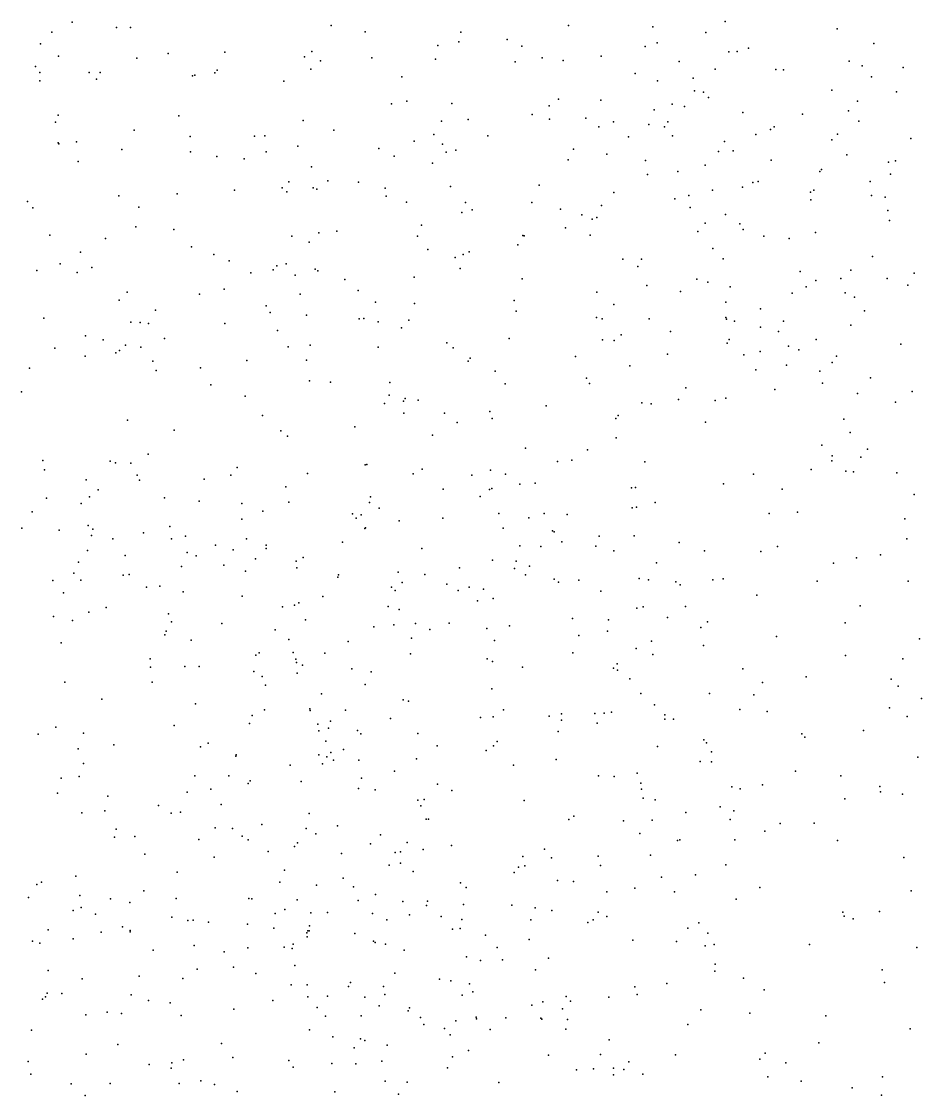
# Model space of a CAD drawing. Header units: metres. Extents: x -23.9 to 23.9, y -28.5 to 28.5.
# Drawn here: x 5.98 to 8.96, y 7.141 to 10.696 of the extents above; entities that cross this region are included whole.
import ezdxf

# ---------------------------------------------------------------- set-up
doc = ezdxf.new("R2010")
doc.units = ezdxf.units.M

msp = doc.modelspace()

# ---------------------------------------------------------------- linework, layer by layer
for p in [(6.1475, 10.6933, 12.3132), (6.2953, 10.6765, 13.412), (6.3407, 10.6759, 15.5028), (7.0058, 10.6826, 0.4134), (7.7912, 10.6829, -14.6576), (8.0703, 10.6784, -11.119), (8.3096, 10.6959, 9.6495), (8.6812, 10.6717, 15.4708), (6.0806, 10.6603, -6.9942), (7.1184, 10.6618, -12.5798), (7.4349, 10.661, -5.6071), (7.5884, 10.6365, -17.0693), (8.2464, 10.6594, -4.6219), (6.043, 10.6219, 19.5509), (6.6536, 10.5945, 11.2252), (6.9414, 10.5961, -5.3663), (7.3585, 10.6164, 13.5457), (7.4286, 10.6284, -11.8516), (7.6371, 10.6138, 9.4723), (8.0455, 10.6128, 11.4166), (8.0846, 10.6251, 8.4936), (8.3227, 10.5957, -8.6675), (8.3502, 10.596, -11.6505), (8.3872, 10.6072, 2.7578), (8.8025, 10.6232, -2.2925), (6.1029, 10.5812, -8.1775), (6.3623, 10.5742, 10.5023), (6.4662, 10.5897, 14.1988), (6.9169, 10.5785, 19.2061), (6.9704, 10.5656, 18.0546), (7.1397, 10.5758, 9.3803), (7.3512, 10.571, 12.7522), (7.615, 10.5628, 4.0894), (7.7041, 10.5753, 3.7328), (7.7741, 10.5668, 3.0504), (7.8994, 10.5812, 18.9892), (8.1579, 10.5636, -0.3905), (8.7209, 10.5651, 15.8184), (6.0265, 10.547, -9.9954), (6.0411, 10.5267, 10.3549), (6.2047, 10.5274, 2.163), (6.241, 10.5274, 12.8931), (6.62, 10.526, 18.531), (6.628, 10.535, 5.1226), (6.9385, 10.5383, 10.7995), (8.0121, 10.5234, -5.7419), (8.277, 10.5376, 6.1698), (8.4781, 10.5365, 5.6666), (8.5027, 10.5364, 8.2215), (8.7639, 10.5487, 16.6507), (8.8996, 10.5433, 18.1659), (6.0411, 10.4993, 2.83), (6.2284, 10.5048, -16.5425), (6.5463, 10.5158, -8.4837), (6.5543, 10.5183, 19.2074), (6.8491, 10.498, -3.5837), (7.2392, 10.5131, 1.3962), (8.0857, 10.4996, -12.0677), (8.2038, 10.5084, -7.3694), (8.7945, 10.5131, -17.36), (8.2086, 10.4661, -1.5993), (8.2383, 10.4624, 18.511), (8.6628, 10.4684, -5.4462), (8.8773, 10.4636, -22.325), (7.2057, 10.4235, 6.591), (7.2564, 10.432, -5.0143), (7.4051, 10.4249, -22.9887), (7.727, 10.417, 10.2495), (7.7579, 10.4388, 1.1161), (7.8987, 10.4353, 14.2031), (8.1346, 10.4219, 13.8728), (8.2552, 10.444, 11.0062), (8.7483, 10.4327, -15.9461), (6.1015, 10.3858, 6.473), (6.5017, 10.3835, -13.6178), (7.6715, 10.3881, 8.5867), (8.075, 10.4034, -21.5136), (8.1749, 10.4147, 0.7658), (8.3689, 10.395, -10.4993), (8.5664, 10.3887, 7.7151), (8.7182, 10.4, 5.4649), (6.0933, 10.3626, -0.8539), (6.9129, 10.3679, 4.6358), (7.3706, 10.366, -10.6062), (7.4595, 10.372, -0.8783), (7.7279, 10.3725, -11.4759), (7.8483, 10.3754, 17.4783), (7.8919, 10.3472, 2.5917), (7.9407, 10.3643, 9.5958), (8.0569, 10.3551, 10.4463), (8.1097, 10.347, -18.3214), (8.12, 10.3641, -22.5947), (8.4727, 10.3473, -7.0163), (8.7523, 10.3662, -8.2405), (6.3528, 10.3364, 13.6476), (6.5388, 10.315, 10.7565), (6.7522, 10.3159, 14.4214), (6.7864, 10.3177, -6.3077), (7.0144, 10.3357, 0.0338), (7.3455, 10.3217, -11.1558), (7.5243, 10.317, 11.4766), (7.99, 10.3141, -5.2079), (8.136, 10.317, -14.1795), (8.4118, 10.3218, 15.0119), (8.46, 10.3389, -7.7257), (8.6816, 10.3225, 17.1945), (6.1016, 10.294, 12.2225), (6.1034, 10.291, 18.7784), (6.1624, 10.2975, 19.1259), (6.8948, 10.283, 5.0623), (7.1635, 10.2754, 12.4156), (7.2804, 10.2998, 8.9822), (7.3747, 10.2898, -17.9417), (8.3082, 10.2988, 9.7404), (8.6632, 10.3042, -0.6086), (8.9247, 10.3087, -6.9173), (6.312, 10.2727, 5.2791), (6.5403, 10.2646, -8.9512), (6.6271, 10.2495, -13.1237), (6.7177, 10.2408, -16.5935), (6.79, 10.2644, -4.0308), (7.2145, 10.2497, -22.1719), (7.3867, 10.2633, -14.1541), (7.4179, 10.2699, 19.2039), (7.7902, 10.2382, -3.2878), (7.8082, 10.273, 6.3548), (7.9179, 10.2565, 11.3581), (8.2877, 10.2652, -9.3214), (8.3371, 10.2675, 8.0528), (8.713, 10.254, -21.4862), (6.1679, 10.2325, 13.1669), (6.9401, 10.2148, 11.3735), (7.3411, 10.2272, -17.3619), (8.0463, 10.2357, -13.0289), (8.2444, 10.2204, 2.452), (8.4625, 10.2374, -17.7163), (8.6288, 10.2064, 2.5894), (8.8506, 10.2307, 13.9508), (8.874, 10.2344, 3.0078), (6.995, 10.169, 0.6285), (8.0531, 10.1893, 14.5795), (8.1534, 10.1995, 17.2316), (8.4191, 10.1668, 13.9109), (8.6234, 10.199, 16.13), (8.857, 10.1902, 7.4787), (6.6858, 10.1376, -17.5495), (6.8429, 10.1457, 18.682), (6.8593, 10.1325, 6.623), (6.8649, 10.1656, -13.8367), (6.9462, 10.1453, -22.7069), (6.9581, 10.1414, 14.899), (7.0961, 10.1641, 18.2155), (7.1843, 10.1442, 10.7094), (7.4004, 10.1499, -0.2438), (7.6942, 10.1545, 3.55), (8.2682, 10.1374, -2.1394), (8.367, 10.1479, -18.8908), (8.4015, 10.163, 5.1546), (8.5923, 10.1314, -19.325), (8.6033, 10.1379, -21.993), (8.7901, 10.1658, 9.5717), (6.0002, 10.0996, -14.4063), (6.3022, 10.1193, 2.208), (6.4962, 10.1257, -7.8536), (7.1872, 10.1179, 4.6148), (7.2549, 10.0976, 11.958), (7.4499, 10.0969, 12.9479), (7.6705, 10.0972, -12.6443), (7.942, 10.1301, -23.1607), (8.1433, 10.1086, -11.5298), (8.1903, 10.1203, 18.5462), (8.5941, 10.1059, -10.7865), (8.795, 10.1203, -7.4192), (8.8397, 10.1143, -12.7998), (6.0181, 10.0795, 15.3348), (6.3689, 10.0813, 14.3144), (7.4385, 10.0639, 18.3181), (7.4728, 10.073, 10.3364), (7.7647, 10.0746, -21.9548), (7.901, 10.0864, -4.3431), (8.1943, 10.0798, -15.0325), (8.8485, 10.0699, 14.7467), (7.8351, 10.056, 10.0779), (7.8692, 10.0413, 9.4127), (7.8847, 10.0466, -10.192), (8.2435, 10.0287, 14.3322), (8.3115, 10.057, 15.2771), (8.3589, 10.0265, 16.9371), (8.8547, 10.0372, -18.6419), (6.0743, 9.9892, -28.3902), (6.3592, 10.0165, -9.4338), (6.4847, 10.0072, 6.6976), (6.9648, 9.9965, -5.0018), (7.0239, 10.0021, -16.9746), (7.3045, 10.0218, 18.9267), (7.7812, 10.0133, 3.9301), (8.2192, 10.0004, 6.2294), (8.3693, 10.0075, 10.2644), (8.6096, 9.9974, 14.2035), (6.2588, 9.9778, 12.0111), (6.8752, 9.9848, 12.3655), (6.9322, 9.966, 14.5598), (7.2915, 9.9853, 13.5462), (7.6234, 9.957, -5.1231), (7.6399, 9.9879, 4.9413), (7.6447, 9.9864, 4.263), (7.8631, 9.9888, 17.4778), (8.4376, 9.9852, -16.8879), (8.522, 9.9775, 4.8336), (6.1751, 9.9325, -22.299), (6.5435, 9.9503, -14.1147), (6.6172, 9.9249, 9.567), (7.3261, 9.9411, 14.652), (7.4425, 9.925, -3.3405), (7.4626, 9.9335, 15.1507), (8.2688, 9.9445, -22.8034), (8.7981, 9.9179, -14.6211), (6.108, 9.8933, 10.7604), (6.6676, 9.904, 5.3446), (6.8259, 9.8867, 15.4902), (6.8569, 9.8936, -22.1844), (7.4159, 9.9149, -1.022), (7.9711, 9.9091, -3.7402), (8.0207, 9.8853, -13.7734), (8.0331, 9.9091, 4.8337), (8.3036, 9.9098, 8.1215), (6.0316, 9.8717, 15.0193), (6.1642, 9.8647, 2.643), (6.2133, 9.8813, -23.0163), (6.7391, 9.8636, 10.0215), (6.8131, 9.8742, -8.8309), (6.8868, 9.8567, -12.9432), (6.9527, 9.8761, 12.6789), (6.9617, 9.8701, 11.8972), (7.28, 9.8494, 10.5321), (7.4327, 9.8778, 3.2962), (8.5585, 9.8682, 10.6545), (8.7266, 9.8733, -15.9585), (8.9363, 9.8629, -9.4965), (7.0512, 9.842, -10.2799), (7.6378, 9.8444, -11.4814), (8.0508, 9.8216, 5.2895), (8.2161, 9.8432, -22.2776), (8.2525, 9.8333, -15.6106), (8.3268, 9.8182, -0.243), (8.578, 9.8173, -14.0016), (8.6098, 9.8382, 14.9146), (8.6928, 9.8453, -12.1713), (8.8468, 9.8449, -16.4657), (8.9153, 9.8235, -2.3174), (6.3299, 9.7997, -27.8806), (6.5694, 9.7931, -16.8822), (6.6512, 9.8096, 14.0009), (6.903, 9.7936, 6.5416), (7.0945, 9.8055, 9.2916), (7.8848, 9.7999, -4.7183), (8.1623, 9.8027, -1.5102), (8.5314, 9.797, 3.8507), (8.7074, 9.7973, -0.8847), (8.7381, 9.7834, 8.9322), (6.3035, 9.773, 13.9981), (6.7901, 9.7553, -5.9273), (7.1524, 9.7674, 6.1908), (7.2811, 9.7624, 0.5299), (7.6118, 9.7721, -13.3865), (7.9418, 9.7594, 6.4597), (8.3122, 9.7672, 9.4133), (8.4272, 9.7448, -10.533), (6.0544, 9.7143, -26.2473), (6.4234, 9.74, 9.9715), (6.8037, 9.7329, 14.3245), (6.9236, 9.7243, -6.3916), (7.0986, 9.7113, 13.1249), (7.1142, 9.7123, 5.8185), (7.2623, 9.7077, 15.5718), (7.6178, 9.7371, -4.1595), (7.8844, 9.7164, 0.3922), (7.9031, 9.7112, 2.6084), (8.0587, 9.7113, 4.5405), (8.3125, 9.7166, 7.2021), (8.3145, 9.7111, 16.6624), (8.7716, 9.7386, 10.3282), (6.3426, 9.7002, -5.6651), (6.3734, 9.6999, 15.1044), (6.4007, 9.6964, 5.0562), (6.6534, 9.6968, 13.0943), (6.8279, 9.6732, 9.0986), (7.161, 9.7018, 14.3751), (7.2381, 9.6823, 10.2166), (8.1286, 9.6701, 18.2488), (8.3409, 9.7037, 8.8274), (8.4267, 9.6845, 6.3914), (8.4871, 9.67, -12.6365), (8.5035, 9.7043, 5.3955), (8.7266, 9.6904, 4.7606), (6.1927, 9.6552, -16.4714), (6.2505, 9.6417, 9.6639), (6.4541, 9.647, -7.5347), (7.5951, 9.6468, -23.2494), (7.9039, 9.6417, -19.3829), (7.943, 9.6399, -9.9372), (7.9658, 9.6593, 17.7669), (8.3228, 9.6436, 2.5758), (8.6111, 9.6429, -8.5674), (6.0905, 9.6148, -20.618), (6.2927, 9.5997, 6.4751), (6.3053, 9.6073, -13.6008), (6.3251, 9.625, -17.3492), (6.3757, 9.6183, -26.5886), (6.8628, 9.6196, -23.1922), (6.9356, 9.6242, 13.6169), (7.1611, 9.6178, 3.4749), (7.388, 9.6328, -11.0418), (7.41, 9.6159, -14.721), (8.3163, 9.6312, 17.507), (8.4263, 9.604, -14.9592), (8.5193, 9.6209, 7.8315), (8.554, 9.6096, 15.7721), (8.8922, 9.6282, 14.9152), (6.1912, 9.5881, 8.9882), (6.4147, 9.5716, -9.0338), (6.7265, 9.5737, -2.8433), (6.9237, 9.5745, 10.2888), (7.459, 9.5716, 14.4912), (7.4657, 9.5815, 5.548), (7.8149, 9.5876, -0.3863), (8.1195, 9.5949, -11.3651), (8.3714, 9.5924, -19.3809), (8.6645, 9.5668, 2.898), (8.6792, 9.5881, 17.7798), (6.007, 9.548, 14.0218), (6.4265, 9.5412, 13.379), (6.5727, 9.5494, 10.239), (7.5489, 9.5389, 6.3014), (7.9939, 9.5566, 4.014), (8.412, 9.5434, 11.0564), (8.5127, 9.5588, 15.2989), (8.6238, 9.5386, 17.1369), (6.6067, 9.4931, 5.4224), (6.9341, 9.5061, -4.2238), (7.0037, 9.502, -2.0845), (7.2003, 9.5014, -5.6108), (7.5819, 9.4961, 15.7731), (7.8507, 9.5156, -1.2114), (7.8609, 9.4972, -5.195), (8.6327, 9.4993, 6.651), (8.7915, 9.5165, -1.6716), (5.9802, 9.4706, 13.6252), (7.1972, 9.4593, 15.8202), (8.1802, 9.4829, -18.2267), (8.4749, 9.4773, 16.4661), (8.7478, 9.4643, 10.0246), (8.9289, 9.4714, -4.441), (6.721, 9.4557, -3.6697), (7.1825, 9.431, 3.0825), (7.2451, 9.4393, 10.5086), (7.2503, 9.4477, -22.2096), (7.2938, 9.4426, 9.1587), (7.7175, 9.4237, 16.1368), (8.0344, 9.4341, 2.8055), (8.0653, 9.4302, 7.0933), (8.1551, 9.445, 5.1754), (8.2771, 9.4417, 10.0122), (8.3127, 9.449, 3.9672), (8.8744, 9.4361, 8.4513), (6.7784, 9.3923, 13.3362), (7.2464, 9.3999, -6.5011), (7.3811, 9.3998, -2.6401), (7.5305, 9.4053, 9.6458), (7.9556, 9.3923, -22.2838), (6.3315, 9.3764, 14.5664), (7.084, 9.3538, 16.1405), (7.4232, 9.3686, 11.0048), (7.5386, 9.3816, 4.0674), (7.9485, 9.3819, -13.4123), (8.2453, 9.3701, 7.712), (8.7033, 9.3801, 6.1184), (6.4859, 9.3435, -20.7949), (6.8392, 9.3407, 15.6622), (6.8606, 9.3234, -14.6454), (7.3409, 9.3269, -22.8873), (7.9489, 9.3179, 15.9001), (8.7241, 9.3353, 4.2493), (7.6493, 9.2834, 15.3562), (7.8539, 9.2784, -17.5607), (8.6298, 9.2938, 11.1505), (8.7809, 9.2802, 16.9039), (6.0511, 9.2428, -6.4346), (6.3999, 9.264, -5.8285), (7.8029, 9.244, -22.7296), (8.6645, 9.2588, 7.9113), (8.7593, 9.2542, 16.5518), (6.0566, 9.2124, -23.0337), (6.2734, 9.2405, 4.5499), (6.2919, 9.2349, -25.3238), (6.3423, 9.2339, 14.9919), (6.6943, 9.2199, 10.3365), (7.1182, 9.2286, 3.6537), (7.1237, 9.2295, 13.5712), (7.3066, 9.2137, 16.4587), (7.5327, 9.2112, 17.137), (7.7552, 9.2396, -18.6993), (8.0438, 9.2388, -3.4971), (8.5949, 9.2136, -17.8275), (8.6629, 9.2419, -12.8616), (8.7101, 9.2079, 5.7785), (6.1944, 9.1786, 23.2897), (6.3636, 9.1939, -20.2114), (6.3709, 9.1774, -2.0537), (6.585, 9.1814, 23.2897), (6.6738, 9.1945, -4.9108), (6.9267, 9.2, -20.4002), (7.2772, 9.1989, 18.4996), (7.4714, 9.1946, 5.1419), (7.5825, 9.1978, 14.7124), (8.4041, 9.1972, -19.8159), (8.7348, 9.2053, -12.2593), (8.8784, 9.2021, 6.5771), (6.2346, 9.1463, -22.061), (6.8551, 9.1556, 15.9736), (7.3762, 9.1482, -19.8766), (7.53, 9.1473, 10.2231), (7.5379, 9.1502, -10.9471), (7.6304, 9.165, -5.798), (7.6806, 9.1679, -13.9394), (7.9994, 9.1523, 16.1914), (8.0133, 9.1537, 10.0575), (8.3047, 9.1653, 2.9456), (8.4989, 9.1485, -2.1273), (6.063, 9.1177, 8.9272), (6.1775, 9.1009, -10.3331), (6.2051, 9.1226, -7.1525), (6.4532, 9.1195, -3.4235), (6.568, 9.1086, -9.9109), (6.8653, 9.1045, -13.6873), (7.1329, 9.1033, 10.2699), (7.1361, 9.1223, 5.4067), (7.4989, 9.1232, 17.4657), (8.0787, 9.1035, 11.0453), (8.9356, 9.1302, 11.2703), (6.0151, 9.0733, -27.5019), (6.7103, 9.1002, 5.5273), (6.7789, 9.0757, 13.1237), (7.0761, 9.0668, 4.7484), (7.1643, 9.0848, 17.4024), (7.5609, 9.0669, 2.8056), (7.7108, 9.0674, 18.4604), (8.0021, 9.0857, -9.9076), (8.0167, 9.0887, 15.5955), (8.456, 9.0677, 5.4333), (8.55, 9.0721, -14.4144), (6.71, 9.0484, -5.3867), (7.0884, 9.0525, -1.8712), (7.1044, 9.0634, 17.9709), (7.2309, 9.0428, -14.4863), (7.3752, 9.0515, -9.6352), (7.6601, 9.0531, 16.7374), (7.7872, 9.0642, 6.3647), (8.9049, 9.0502, -11.1795), (5.9813, 9.0187, 22.7538), (6.1052, 9.0128, -28.5263), (6.2007, 9.0273, 23.6442), (6.2121, 8.9944, -13.7197), (6.2169, 9.0159, 14.5237), (6.3838, 9.0033, -3.9798), (6.4719, 9.0246, -23.1481), (7.1175, 9.0183, 14.3195), (7.119, 9.0198, 9.0916), (7.5748, 9.0192, -3.3977), (7.7381, 9.0098, 4.0576), (7.7434, 9.007, 18.1164), (8.0093, 8.994, -10.5791), (6.2829, 8.984, 6.4401), (6.477, 8.9832, 10.1616), (6.5233, 8.9928, 9.1335), (6.6223, 8.9624, 6.2773), (6.7249, 8.9839, 23.6096), (6.7901, 8.9622, -7.4574), (7.0435, 8.9728, -22.4939), (7.6303, 8.9603, 10.5971), (7.6993, 8.9585, 4.7398), (7.7691, 8.9732, -9.0743), (7.8821, 8.9598, 2.74), (7.8929, 8.9925, 7.3554), (8.1577, 8.9719, -1.4863), (8.4829, 8.9587, -15.5755), (8.9121, 8.9837, -9.2148), (6.1992, 8.9452, 6.7858), (6.3235, 8.9281, -21.2271), (6.5293, 8.9387, 14.9491), (6.5587, 8.9268, 12.8665), (6.6808, 8.9469, 15.3547), (6.7901, 8.9516, -10.7572), (7.3061, 8.9514, 3.8186), (7.941, 8.9436, 10.3445), (8.242, 8.9435, 10.5817), (8.428, 8.9417, 4.2177), (8.8242, 8.9305, 2.8721), (6.1686, 8.9063, -24.1781), (6.5099, 8.8921, 5.7304), (6.6504, 8.8962, -22.1987), (6.7548, 8.9179, 22.7833), (6.8897, 8.91, 17.1045), (6.8916, 8.8871, -6.6858), (6.9131, 8.9215, 16.3118), (7.4306, 8.8874, -6.542), (7.5401, 8.9125, 17.8204), (7.6185, 8.9101, 2.4638), (7.6621, 8.8928, 6.7812), (8.083, 8.9041, -4.6991), (8.6689, 8.9028, 7.8812), (8.7454, 8.9208, -19.361), (6.1541, 8.8696, -27.9825), (6.317, 8.8636, -26.6175), (6.3364, 8.8654, 22.5613), (6.7221, 8.8762, 18.2661), (7.0278, 8.8568, -20.001), (7.03, 8.8648, -7.9783), (7.2273, 8.873, 7.5035), (7.3154, 8.865, -20.9183), (7.6125, 8.8859, 18.8461), (7.6495, 8.8645, -4.9636), (8.0258, 8.8522, 17.3372), (8.3029, 8.8515, 6.1322), (6.0843, 8.8462, -9.8743), (6.1762, 8.8466, -2.5699), (6.3937, 8.8241, -14.1396), (6.4386, 8.8267, -24.5838), (7.2053, 8.8235, 14.7619), (7.2405, 8.8387, 18.9556), (7.388, 8.8335, -17.903), (7.462, 8.8233, -18.9566), (7.5095, 8.817, 15.2191), (7.744, 8.8499, 6.0248), (7.7585, 8.8404, 5.6779), (7.8261, 8.8469, 17.6119), (8.0565, 8.8481, 16.9975), (8.1462, 8.8409, 15.9757), (8.1614, 8.8312, -15.1773), (8.2689, 8.8474, -20.4535), (8.6146, 8.843, -18.8632), (8.9157, 8.8439, 9.9572), (6.119, 8.8054, 5.7792), (6.5152, 8.808, 14.5384), (6.7114, 8.7937, -4.356), (6.9783, 8.7924, -4.7371), (7.2179, 8.8125, 13.3721), (7.4258, 8.8127, -1.0725), (7.542, 8.7866, -18.4821), (7.8984, 8.8099, 2.2996), (8.415, 8.7976, -0.5157), (6.2609, 8.7562, 12.7868), (6.844, 8.7581, 18.8014), (6.8843, 8.7636, -0.9676), (6.8984, 8.7719, 10.1248), (7.1938, 8.7594, 9.947), (7.2311, 8.75, 2.7231), (7.4905, 8.7787, 4.4857), (8.0171, 8.7537, -3.3582), (8.0388, 8.7588, -2.4617), (8.1787, 8.76, 5.8133), (8.757, 8.762, 4.2235), (6.0857, 8.7264, -20.115), (6.1489, 8.7134, 14.2976), (6.2031, 8.7412, 7.0917), (6.4665, 8.7349, 9.8196), (6.9201, 8.7157, 19.4301), (7.8042, 8.7197, -17.4109), (7.9235, 8.7152, 16.6501), (8.1188, 8.723, 3.9577), (6.4595, 8.6783, -9.607), (6.477, 8.7086, 23.8732), (6.6434, 8.7035, 7.2183), (6.82, 8.6825, 14.3769), (7.1472, 8.6924, 16.5117), (7.2135, 8.6989, 19.679), (7.2847, 8.7039, 5.7666), (7.332, 8.6833, -3.1393), (7.3967, 8.7047, 19.3161), (7.5208, 8.6867, 7.8902), (7.5965, 8.6959, -9.9439), (7.9203, 8.678, 18.0575), (8.2299, 8.69, -1.8481), (8.2517, 8.7085, -19.886), (8.7074, 8.7057, -9.9473), (6.1116, 8.6398, 3.9004), (6.4554, 8.6661, -6.2927), (6.5424, 8.6484, -5.6217), (6.8656, 8.6503, 12.8611), (7.0619, 8.6439, 23.3395), (7.2714, 8.655, 8.1778), (7.5469, 8.6473, -5.7588), (7.8258, 8.6638, -7.5006), (8.0667, 8.6447, -9.5261), (8.4801, 8.6604, 10.6125), (8.9538, 8.6529, 2.5851), (6.7668, 8.6062, 5.6092), (6.8801, 8.6074, 23.6957), (6.9851, 8.6047, -7.1245), (7.2684, 8.6033, 8.5582), (7.8053, 8.6059, -8.2671), (8.0149, 8.6208, 8.2467), (8.2388, 8.6311, -14.6958), (6.4062, 8.5869, -2.1645), (6.7563, 8.5982, 17.9422), (6.8881, 8.5853, 17.5004), (6.8912, 8.5745, 9.5291), (7.5217, 8.5863, 1.9387), (7.5401, 8.5773, -19.6129), (7.9521, 8.57, 18.5774), (8.0707, 8.6009, -0.8208), (8.709, 8.5974, -18.1263), (8.8988, 8.5868, -3.1034), (6.4076, 8.5587, -23.4911), (6.5206, 8.5609, 3.8906), (6.569, 8.5612, -10.9647), (6.7499, 8.5447, 22.6251), (6.8932, 8.5395, 15.641), (6.9109, 8.5659, 16.2312), (7.0741, 8.5533, 14.0194), (7.1385, 8.5431, 15.3672), (7.6391, 8.5593, 3.9041), (7.9406, 8.5554, 9.7404), (7.9541, 8.5491, 6.6606), (8.3682, 8.5529, 7.0149), (6.1242, 8.5088, -7.8843), (6.4129, 8.5091, 14.2209), (6.7775, 8.5283, 19.7564), (6.7877, 8.4995, -15.75), (7.1184, 8.5015, -0.6645), (7.9947, 8.5199, 5.1678), (8.4338, 8.5081, -3.5047), (8.5787, 8.5271, -8.2629), (8.8602, 8.5189, 10.8733), (8.8826, 8.4961, -9.3316), (6.9736, 8.4705, 2.57), (7.5373, 8.4874, -17.0871), (8.0311, 8.4722, 15.7678), (8.2578, 8.4717, 2.5404), (8.4053, 8.4677, 3.9484), (6.246, 8.4524, 22.0995), (6.5559, 8.4372, 5.9344), (7.2441, 8.4502, 10.1934), (7.262, 8.4465, 3.4707), (8.0763, 8.4344, 7.9447), (8.9602, 8.4549, 12.0821), (6.7442, 8.3987, -6.6625), (6.7844, 8.4178, 17.206), (6.9345, 8.4208, 9.936), (6.9359, 8.4159, -5.1073), (7.0534, 8.417, -21.0087), (7.4998, 8.3925, -21.9369), (7.5421, 8.3943, -17.9584), (7.5758, 8.4174, -1.9229), (7.7274, 8.3965, 9.1238), (7.7683, 8.4041, 10.1848), (7.8788, 8.4058, 1.9033), (7.9096, 8.4063, -16.6376), (7.9338, 8.41, 8.8007), (8.1108, 8.4006, -1.4212), (8.3586, 8.4183, -7.8256), (8.4492, 8.4124, -21.581), (8.8544, 8.4245, -22.4274), (8.9124, 8.3958, -21.5624), (6.0941, 8.3599, 5.9054), (6.4855, 8.3659, -23.0655), (6.7354, 8.3725, -3.2832), (6.9609, 8.3698, 3.9608), (6.997, 8.357, 8.1591), (7.0031, 8.3803, 7.5632), (7.2018, 8.3886, -8.0747), (7.7679, 8.383, -14.7789), (7.8866, 8.3731, 16.2088), (8.1107, 8.3863, -22.0186), (8.1393, 8.3869, 17.1223), (6.0351, 8.3374, -9.8541), (6.1856, 8.3409, -26.3369), (6.9644, 8.3482, 20.0105), (7.0923, 8.3497, -14.9256), (7.1036, 8.3385, 23.1657), (7.2929, 8.3396, 5.7653), (7.7576, 8.3462, 19.2206), (8.2398, 8.3188, -19.176), (8.5638, 8.3381, 0.4406), (8.5733, 8.327, 2.5797), (8.7684, 8.3489, -14.5045), (6.1684, 8.2884, -23.9978), (6.286, 8.3019, 23.9805), (6.5724, 8.2954, -3.7809), (6.5984, 8.3069, 19.0832), (6.9884, 8.3139, -2.6244), (7.0469, 8.2864, -10.6791), (7.357, 8.2988, 16.398), (7.5188, 8.2834, 4.4914), (7.5431, 8.2981, 19.9254), (7.5555, 8.3128, -6.9991), (8.0861, 8.2965, 9.4935), (8.2481, 8.3086, 7.4825), (6.6899, 8.2647, -9.6515), (6.6913, 8.2687, 18.1671), (6.9647, 8.2682, 9.2309), (6.9912, 8.2623, 17.7898), (7.005, 8.2769, 8.5456), (7.0135, 8.2507, 2.1692), (7.0972, 8.251, 15.98), (7.288, 8.2553, -19.8819), (7.7509, 8.253, 6.5643), (8.265, 8.2784, -5.0803), (8.9476, 8.2611, -1.6502), (6.1853, 8.2401, -20.2386), (6.8697, 8.2347, 12.816), (6.977, 8.2394, 6.1009), (7.2148, 8.2147, 4.312), (7.6092, 8.2343, 5.6509), (8.2277, 8.2468, -2.8071), (8.2652, 8.2452, 8.4384), (8.5427, 8.2145, 11.8118), (6.1111, 8.1911, 13.7881), (6.1708, 8.1975, -20.95), (6.5545, 8.1994, -24.9913), (6.6673, 8.1997, -7.6118), (6.7379, 8.1821, 5.2788), (6.9058, 8.1807, 16.9108), (7.106, 8.1917, -16.0745), (7.8903, 8.1995, 18.518), (7.9422, 8.1965, 16.7609), (8.0186, 8.2084, 3.8785), (8.6925, 8.1989, -10.4271), (6.0996, 8.1422, 7.0953), (6.529, 8.1449, -1.5722), (6.6073, 8.1546, 3.7974), (6.731, 8.174, -0.7549), (7.0959, 8.1573, -3.6118), (7.1509, 8.1526, 16.6335), (7.3576, 8.1717, 13.4525), (7.4048, 8.1502, 15.8138), (8.0308, 8.1748, -18.2902), (8.0333, 8.1556, -9.2048), (8.3316, 8.1626, -0.837), (8.3599, 8.1567, -5.6471), (8.4335, 8.1693, 12.1731), (8.8221, 8.164, -8.8051), (8.8242, 8.1458, -4.2821), (6.2656, 8.1321, 3.8651), (7.2929, 8.1191, -21.4903), (7.3131, 8.1204, 3.1911), (7.6441, 8.117, 17.9027), (8.0388, 8.1256, 10.0298), (8.0788, 8.1196, 11.8471), (8.7062, 8.1236, 4.302), (8.8969, 8.139, -15.3555), (6.1799, 8.0764, 22.124), (6.2563, 8.0837, -22.7522), (6.4335, 8.1014, -10.9516), (6.4756, 8.076, 24.4316), (6.5062, 8.0785, 19.6444), (6.6414, 8.1045, -4.8212), (6.9322, 8.0748, 23.7837), (7.3023, 8.0999, 1.9037), (8.1798, 8.0777, -9.9273), (8.2933, 8.0961, 11.5058), (8.3389, 8.0828, 4.0937), (6.7759, 8.0383, 9.5848), (7.3202, 8.0561, 23.2783), (7.3281, 8.0563, -2.8765), (7.7922, 8.0543, 9.0596), (7.8086, 8.0656, 17.5021), (7.9736, 8.0504, 6.7414), (8.0682, 8.0522, 7.6397), (8.3269, 8.0551, -7.4439), (8.4926, 8.041, -16.7725), (8.6048, 8.0422, -1.8733), (6.2934, 8.0227, -7.0731), (6.3552, 7.9986, -7.9602), (6.6214, 8.0273, 6.0324), (6.6786, 8.0253, -20.4411), (6.7105, 7.9996, 22.5668), (6.923, 8.0245, 8.3192), (6.955, 8.0077, 18.6566), (7.0265, 8.0332, 7.3665), (7.1687, 8.0041, 13.1306), (8.0277, 8.0082, -6.3313), (8.4415, 8.0165, 2.7508), (6.2878, 7.9966, 3.0116), (6.5672, 7.9886, -15.9783), (6.7308, 7.9876, 17.5657), (6.8838, 7.9658, -14.7744), (6.8944, 7.977, 17.1948), (7.1362, 7.9736, 5.4729), (7.2569, 7.9781, 6.7845), (7.4039, 7.9681, 10.345), (8.1525, 7.9856, -22.4715), (8.1603, 7.9871, 7.0753), (8.3416, 7.987, -8.8839), (8.6823, 7.9855, -1.1079), (6.3885, 7.9396, -15.1242), (6.6179, 7.9304, 2.9727), (6.7969, 7.9487, 24.1978), (7.0396, 7.9422, 4.1013), (7.218, 7.9451, 22.8032), (7.2346, 7.9473, -6.0081), (7.3099, 7.9555, -0.6737), (7.6404, 7.9319, 19.883), (7.7119, 7.9562, 1.8841), (7.7352, 7.9273, 16.2371), (7.8896, 7.9335, -21.1866), (8.0632, 7.9371, -3.3122), (8.9018, 7.9292, -5.5555), (7.1979, 7.9035, 16.1438), (7.2355, 7.9102, 8.9876), (7.6254, 7.897, -18.3652), (7.6473, 7.9018, 16.8527), (7.8976, 7.9024, -5.8686), (8.3125, 7.9049, 3.0964), (6.1599, 7.8666, 6.8784), (6.496, 7.88, 19.3441), (6.8516, 7.8866, 7.0053), (7.0449, 7.8608, 7.9665), (7.2767, 7.8821, 18.5891), (7.6117, 7.8796, 11.9546), (8.0998, 7.8641, 8.7385), (8.2115, 7.8716, 8.0196), (6.0306, 7.8397, 5.6128), (6.0467, 7.8477, 4.8808), (6.8357, 7.847, -21.1016), (6.9565, 7.8372, 9.2604), (7.0791, 7.8319, 13.6555), (7.434, 7.8449, 5.1152), (7.4523, 7.8295, -8.4065), (7.7551, 7.8524, 3.3026), (7.808, 7.8494, 19.4292), (8.0106, 7.8272, -1.7243), (8.4252, 7.8294, -15.425), (6.0037, 7.7961, 22.2971), (6.1736, 7.8036, 22.5989), (6.2755, 7.7916, 24.6412), (6.385, 7.8191, -23.8308), (6.4924, 7.7933, 13.7849), (6.7325, 7.7937, 19.8809), (6.7427, 7.7926, 12.0807), (6.8926, 7.7885, -3.3687), (7.0947, 7.787, 2.6637), (7.1526, 7.8061, 23.733), (7.9187, 7.8158, -14.1691), (8.1428, 7.8157, 3.5192), (8.3464, 7.7915, -17.6648), (8.9262, 7.8189, -2.5845), (6.151, 7.754, -15.7791), (6.1776, 7.7637, -24.3847), (6.339, 7.7801, 12.4533), (6.8525, 7.7568, 4.9039), (7.2425, 7.7835, 20.4437), (7.3215, 7.7702, 16.8747), (7.3244, 7.7844, 17.7471), (7.4442, 7.7728, -22.5966), (7.6033, 7.7709, -5.5212), (7.6813, 7.7626, -0.4527), (7.7365, 7.7531, -4.2016), (8.8209, 7.7501, -13.9529), (6.2252, 7.7408, 12.0788), (6.478, 7.7319, 4.9717), (6.531, 7.7209, 13.2209), (6.5492, 7.7211, 11.2914), (6.5989, 7.7149, 10.7233), (6.8198, 7.744, -4.2797), (6.9386, 7.7457, 13.3115), (6.9929, 7.7465, 16.6213), (7.142, 7.7431, 10.1868), (7.1896, 7.7223, -18.2656), (7.2647, 7.7392, 2.1627), (7.3693, 7.7337, 23.0507), (7.4387, 7.7235, 7.0647), (7.6661, 7.7226, -1.2694), (7.8734, 7.7229, 2.1172), (7.8894, 7.7475, 7.1491), (7.9179, 7.7341, 10.0589), (8.7, 7.7482, 0.3294), (8.7046, 7.7346, 11.4537), (8.7338, 7.726, 12.7432), (6.0689, 7.6892, 2.8642), (6.2438, 7.6818, 12.9939), (6.3147, 7.699, 17.4056), (6.3397, 7.6877, 17.8371), (6.3401, 7.6826, 6.4037), (6.7284, 7.7087, 6.6593), (6.8159, 7.6951, 18.9398), (6.9247, 7.6791, 4.3054), (6.9284, 7.6861, 11.4647), (6.9322, 7.6862, 9.8816), (6.934, 7.7032, -17.8071), (7.4078, 7.6921, 18.8944), (7.4324, 7.694, 11.5246), (7.8558, 7.7133, -15.496), (8.186, 7.6949, 8.3405), (8.2228, 7.713, -16.5413), (8.2524, 7.6784, -20.1764), (6.017, 7.6525, 25.8988), (6.0413, 7.6457, -14.7091), (6.1519, 7.6597, 4.5307), (6.926, 7.6658, 3.046), (7.0837, 7.6769, 10.6585), (7.1457, 7.6521, -2.197), (7.1516, 7.6476, 8.6009), (7.5169, 7.6723, -14.4456), (7.6611, 7.6573, 7.7489), (8.0048, 7.6549, 2.5013), (8.1486, 7.6512, -23.1907), (6.4164, 7.6222, -23.1506), (6.5515, 7.638, -21.4756), (6.6509, 7.6162, 19.5606), (6.7295, 7.6299, 12.7223), (6.8497, 7.632, -22.5042), (6.8764, 7.6279, -8.0023), (6.8797, 7.6415, 20.4025), (7.1854, 7.6422, -3.9127), (7.2468, 7.6219, 25.6473), (7.5547, 7.6306, 25.4919), (8.2444, 7.6365, 11.0016), (8.2742, 7.6404, 4.1142), (8.5889, 7.6406, 4.3631), (8.9444, 7.6306, -10.4551), (6.8849, 7.5719, 22.58), (7.4531, 7.6003, 15.7359), (7.4998, 7.5878, 20.67), (7.5723, 7.5901, 25.1074), (7.7247, 7.5954, 2.7792), (8.2773, 7.5759, -6.4669), (6.0686, 7.5547, 4.0259), (6.5614, 7.5595, -6.6903), (6.6821, 7.5659, 18.2001), (6.7558, 7.5447, 16.9446), (7.2166, 7.5456, -1.4414), (7.6817, 7.5568, -7.0119), (8.2763, 7.5529, 12.301), (8.8301, 7.5569, -22.5655), (6.1809, 7.5276, 11.8063), (6.3702, 7.536, -10.2041), (6.5148, 7.5282, 4.4884), (6.8729, 7.5075, 25.5255), (6.9266, 7.5071, -21.8357), (7.063, 7.5017, -17.3378), (7.0698, 7.5156, -0.2494), (7.1783, 7.5022, -2.8123), (7.3643, 7.5259, 24.6706), (7.4016, 7.5209, 7.9404), (7.4636, 7.5104, -7.4632), (8.0108, 7.5008, -9.97), (8.117, 7.512, 16.3421), (8.3708, 7.5298, -20.7413), (8.8377, 7.5152, -20.7148), (6.0592, 7.4677, 25.611), (6.0648, 7.4804, 13.9157), (6.1142, 7.4783, 26.5774), (6.3437, 7.4739, 25.8063), (6.9287, 7.4674, -20.4725), (6.9935, 7.4699, -4.8004), (7.1174, 7.4662, 23.6786), (7.1828, 7.4753, -15.951), (7.4396, 7.4735, -7.982), (7.4748, 7.4842, 19.2276), (7.7831, 7.4683, 8.9552), (7.9253, 7.4668, 8.4418), (8.0189, 7.4756, -18.2719), (8.4392, 7.491, -16.978), (6.0495, 7.4605, -8.1364), (6.4011, 7.4553, 11.4712), (6.4728, 7.4477, 13.6434), (6.812, 7.4554, 25.1753), (6.959, 7.4329, 10.4148), (7.1644, 7.4378, 12.1337), (7.2654, 7.4309, -19.9994), (7.6697, 7.4397, 19.6599), (7.7062, 7.4507, -20.4216), (7.7982, 7.4536, 16.9482), (6.1932, 7.4076, 11.194), (6.2635, 7.4175, 24.6377), (6.3112, 7.4125, 17.1712), (6.5094, 7.4057, 13.0048), (6.6836, 7.427, 20.0581), (6.9867, 7.4032, 19.3366), (7.1047, 7.4048, 15.7849), (7.2605, 7.4217, 9.396), (7.3017, 7.3997, 10.5738), (7.4855, 7.4, 17.8281), (7.487, 7.3954, 10.921), (7.5836, 7.3979, 24.1899), (7.7003, 7.3966, 25.7447), (7.7032, 7.394, 8.1947), (7.7711, 7.4284, -2.8553), (8.2294, 7.4251, 3.6935), (8.392, 7.4137, -19.7982), (8.6437, 7.405, 3.1743), (7.3129, 7.3767, -23.3842), (7.3809, 7.3625, 17.1486), (7.4184, 7.3884, 15.3079), (7.5319, 7.3598, -15.0003), (7.7822, 7.3605, 15.7564), (7.7884, 7.3931, -1.9081), (8.1866, 7.3757, -19.386), (8.9223, 7.3617, 14.1047), (6.0139, 7.3572, -23.4355), (6.9334, 7.3582, -6.3747), (7.0114, 7.3352, 20.7694), (7.1022, 7.3292, 11.7008), (7.1167, 7.3235, 24.2209), (7.4, 7.3423, -19.4337), (7.9262, 7.3259, 19.9187), (6.2993, 7.3101, -20.7011), (6.642, 7.313, 22.6962), (7.082, 7.299, 12.6617), (7.1909, 7.3083, -5.7794), (7.4598, 7.2899, 11.9293), (8.62, 7.3159, 11.2606), (6.0027, 7.2532, 15.9967), (6.194, 7.2779, -6.9012), (6.5163, 7.2591, 16.9178), (6.6803, 7.2665, 4.0228), (6.865, 7.2569, 2.9618), (7.173, 7.2547, -7.1765), (7.4074, 7.2689, 14.9221), (7.7252, 7.2749, 20.7024), (7.8975, 7.2764, 24.9106), (7.9907, 7.2529, -0.2614), (8.1458, 7.276, 9.141), (8.4248, 7.2614, 3.9636), (8.442, 7.2817, -22.1299), (6.4028, 7.2434, -15.8033), (6.4758, 7.2313, -8.1782), (6.4775, 7.249, -11.951), (6.8795, 7.2347, 16.7247), (7.0078, 7.247, 22.8775), (7.087, 7.246, 15.4795), (7.391, 7.2324, 8.6852), (7.8175, 7.2263, -2.3615), (7.8736, 7.2294, 15.4419), (7.9401, 7.2319, 9.6804), (7.9748, 7.2271, -15.2597), (8.5109, 7.2495, 12.2313), (6.011, 7.2123, -10.18), (6.2736, 7.1814, 25.5304), (6.502, 7.1811, -3.2073), (6.5736, 7.1895, 16.4948), (7.1841, 7.1885, 9.6302), (7.2577, 7.1851, 19.4807), (7.5608, 7.184, -9.8887), (7.9406, 7.2094, 20.4334), (8.0371, 7.2115, 8.8108), (8.4515, 7.2033, -22.8876), (8.5612, 7.1883, -10.348), (8.8308, 7.2034, -20.0761), (6.145, 7.1799, 16.7627), (6.6197, 7.1778, 13.4134), (6.6947, 7.1539, -6.9899), (7.0175, 7.1531, 3.42), (7.2289, 7.1452, 18.1336), (8.7305, 7.167, -5.967), (6.1908, 7.1411, 11.4394), (8.8274, 7.1421, 12.3642)]:
    msp.add_point(p)

doc.saveas('drawing.dxf')
